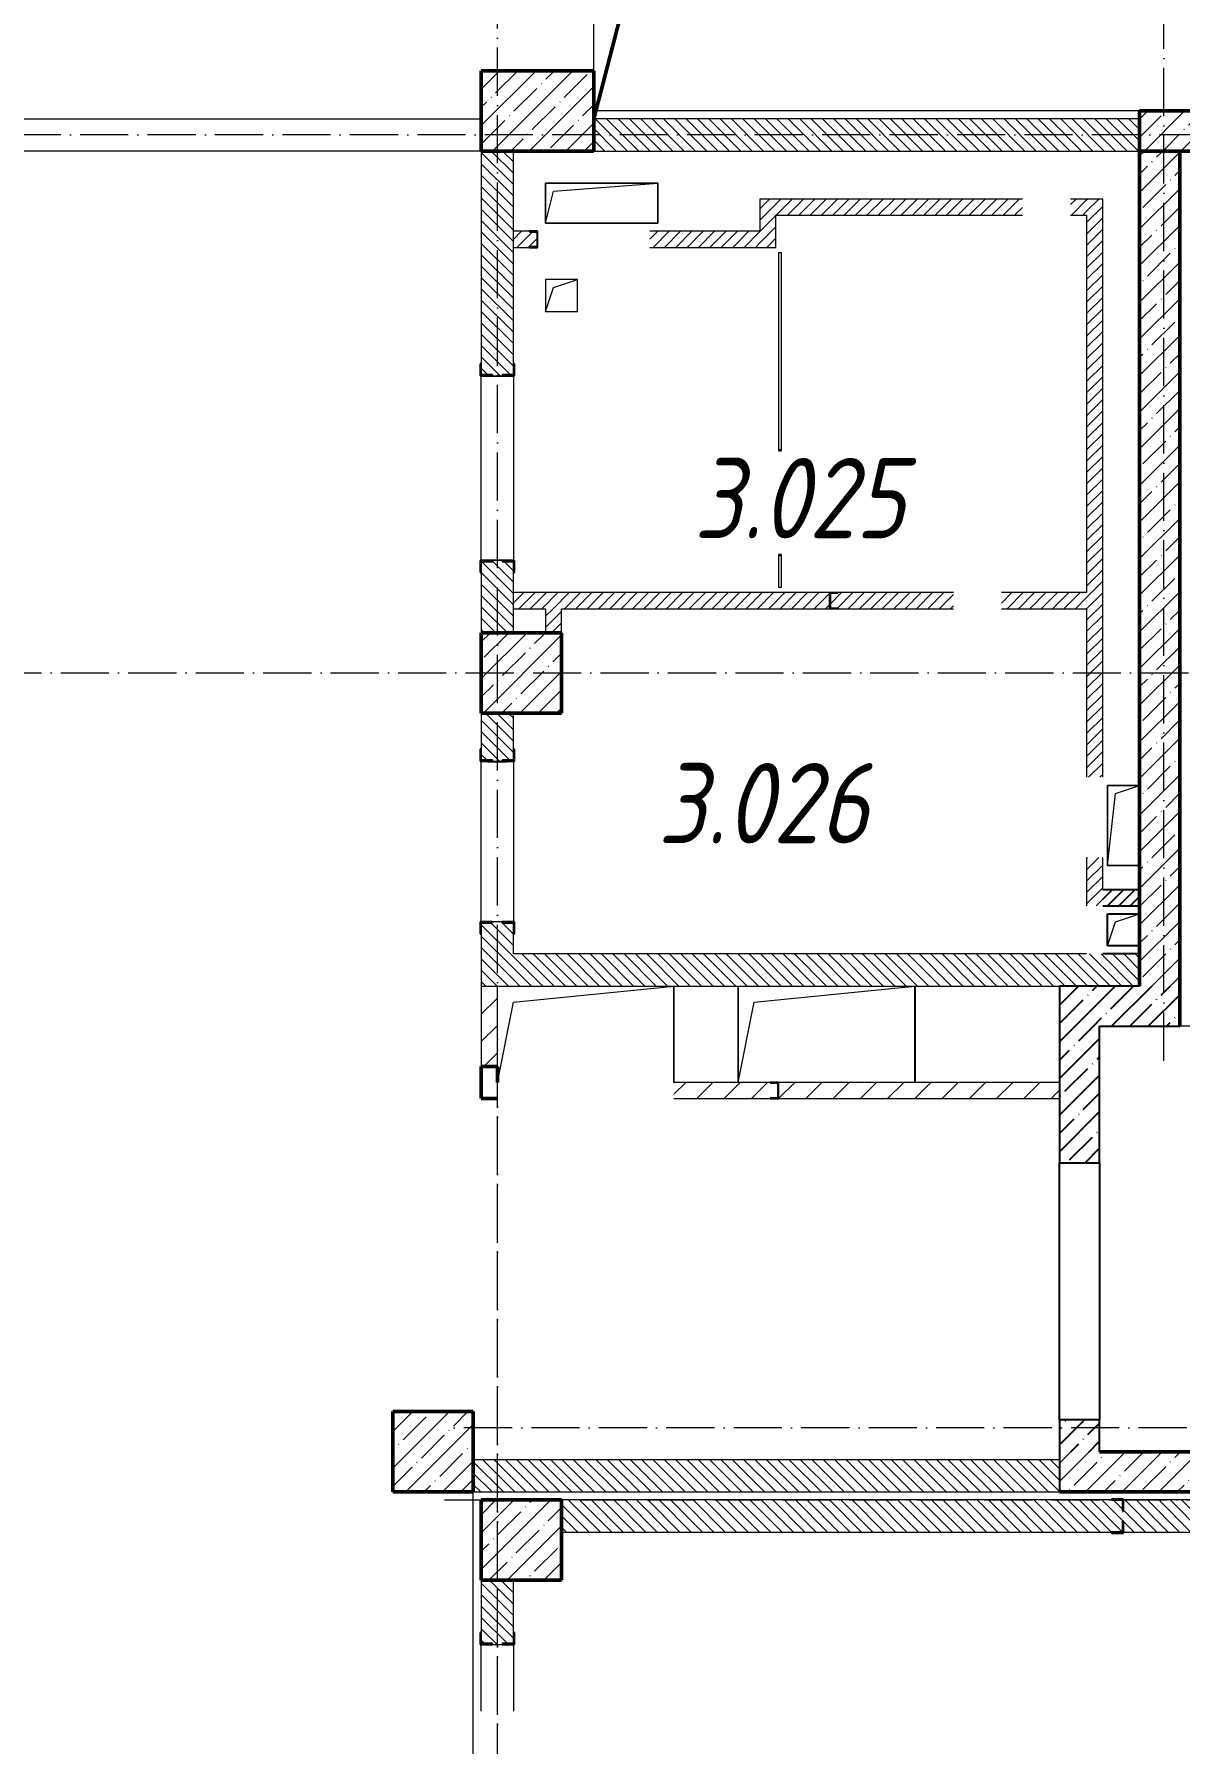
# Model space of a CAD drawing. Header units: millimetres. Extents: x -135211 to 49383, y -8033 to 228499.
# Drawn here: x -39477 to -32342, y 173195 to 183841 of the extents above; entities that cross this region are included whole.
import ezdxf

# ---------------------------------------------------------------- set-up
doc = ezdxf.new("R2010")
doc.units = ezdxf.units.MM
doc.linetypes.add('50_200_ШТРИХ_1Т_ш5_п1_п1_', pattern=[700, 500, -100, 0, -100])
for name, color, linetype, lineweight in [('A-DETL-____-OTLN-1', 7, 'Continuous', 50), ('A-DOOR-OPNG-MCUT', 7, 'Continuous', 35), ('A-FLOR-____-OTLN', 7, 'Continuous', 9), ('A-GENM-____-MCUT', 7, 'Continuous', 25), ('A-GENM-____-OTLN', 7, 'Continuous', 9), ('A-GENM-____-OTLN-1', 7, 'Continuous', 25), ('A-WALL-____-MCUT', 7, 'Continuous', 13), ('A-WALL-____-MCUT-1', 7, 'Continuous', 9), ('A-WALL-____-MCUT-2', 7, 'Continuous', 50), ('A-WALL-____-MCUT-3', 7, 'Continuous', 9), ('A-WALL-____-PATT-1', 7, 'Continuous', 9), ('A-WALL-FNSH-MCUT-1', 7, 'Continuous', 9), ('I-WALL-____-OTLN', 7, 'Continuous', 9), ('S-COLS-____-MCUT', 7, 'Continuous', 50), ('S-COLS-____-OTLN', 7, 'Continuous', 9), ('S-GRID-____-OTLN-1', 7, '50_200_ШТРИХ_1Т_ш5_п1_п1_', 9), ('Марки помещений', 7, 'Continuous', 9)]:
    doc.layers.add(name, color=color, linetype=linetype, lineweight=lineweight)
doc.layers.add('A-DOOR-____-OTLN-1', color=7, linetype='Continuous', lineweight=9, true_color=0xffffff)
doc.styles.add('ISOCPEUR_I_2', font='isocpeui.ttf', dxfattribs={"width": 0.85, "height": 2.3})
pattern_1 = [(135, (-129942.255, 127932.027), (-35.35534, -35.35534), [])]
pattern_2 = [(45, (-93500, -46531.04), (-114.04925, 114.04925), []), (45, (-93385.95, -46531.04), (-114.04925, 114.04925), [201.613, -40.323, 3.353, -36.97])]
pattern_3 = [(45, (-92950, -47081.04), (-114.04925, 114.04925), []), (45, (-92835.95, -47081.04), (-114.04925, 114.04925), [201.613, -40.323, 3.353, -36.97])]
pattern_4 = [(45, (-129942.25, 127932.03), (-84.85281, 84.85281), [])]
pattern_5 = [(45, (-129942.25, 127932.03), (-114.04925, 114.04925), []), (45, (-129828.2, 127932.03), (-114.04925, 114.04925), [201.612, -40.322, 3.353, -36.97])]
pattern_6 = [(45, (-129942.255, 127932.027), (-35.35534, 35.35534), [])]

# ---------------------------------------------------------------- blocks, each defined once
blk = doc.blocks.new('BSC_Колонна _Прямоугольная - 500х700-V110-АР1_План отверстий 3 этажа в осях 1-64_Ю-ЯЯ')
at = {"layer": 'S-COLS-____-OTLN'}
h = blk.add_hatch(dxfattribs=at)
h.set_pattern_fill('FP_115', color=256, style=0, pattern_type=2)
h.set_pattern_definition([(315, (-55431.04, 93600), (114.04925, 114.04925), []), (315, (-55431.04, 93485.95), (114.04925, 114.04925), [201.613, -40.323, 3.353, -36.97])])
h.paths.add_polyline_path([(-250, 350), (-250, -350), (250, -350), (250, 350)], flags=0)
at = {"layer": 'S-COLS-____-MCUT'}
for p, q in [((250, 350), (-250, 350)), ((-250, 350), (-250, -350)), ((250, -350), (250, 350)), ((-250, -350), (250, -350))]:
    blk.add_line(p, q, dxfattribs=at)
blk = doc.blocks.new('BSC_Колонна _Прямоугольная - 500х500-V115-АР1_План отверстий 3 этажа в осях 1-64_Ю-ЯЯ')
at = {"layer": 'S-COLS-____-OTLN'}
h = blk.add_hatch(dxfattribs=at)
h.set_pattern_fill('FP_120', color=256, style=0, pattern_type=2)
h.set_pattern_definition(pattern_2)
h.paths.add_polyline_path([(-250, -250), (250, -250), (250, 250), (-250, 250)], flags=0)
at = {"layer": 'S-COLS-____-MCUT'}
for p, q in [((250, 250), (-250, 250)), ((-250, 250), (-250, -250)), ((250, -250), (250, 250)), ((-250, -250), (250, -250))]:
    blk.add_line(p, q, dxfattribs=at)
blk = doc.blocks.new('BSC_Колонна _Прямоугольная - 500х500-V123-АР1_План отверстий 3 этажа в осях 1-64_Ю-ЯЯ')
at = {"layer": 'S-COLS-____-OTLN'}
h = blk.add_hatch(dxfattribs=at)
h.set_pattern_fill('FP_128', color=256, style=0, pattern_type=2)
h.set_pattern_definition(pattern_3)
h.paths.add_polyline_path([(-250, -250), (250, -250), (250, 250), (-250, 250)], flags=0)
at = {"layer": 'S-COLS-____-MCUT'}
for p, q in [((250, 250), (-250, 250)), ((-250, 250), (-250, -250)), ((250, -250), (250, 250)), ((-250, -250), (250, -250))]:
    blk.add_line(p, q, dxfattribs=at)
blk = doc.blocks.new('BSC_Колонна _Прямоугольная - 500х500-V146-АР1_План отверстий 3 этажа в осях 1-64_Ю-ЯЯ')
at = {"layer": 'S-COLS-____-OTLN'}
h = blk.add_hatch(dxfattribs=at)
h.set_pattern_fill('FP_151', color=256, style=0, pattern_type=2)
h.set_pattern_definition([(45, (-93500, -51931.04), (-114.04925, 114.04925), []), (45, (-93385.95, -51931.04), (-114.04925, 114.04925), [201.613, -40.323, 3.353, -36.97])])
h.paths.add_polyline_path([(-250, -250), (250, -250), (250, 250), (-250, 250)], flags=0)
at = {"layer": 'S-COLS-____-MCUT'}
for p, q in [((250, 250), (-250, 250)), ((-250, 250), (-250, -250)), ((250, -250), (250, 250)), ((-250, -250), (250, -250))]:
    blk.add_line(p, q, dxfattribs=at)
blk = doc.blocks.new('DOR_ДУ_распашная__1Ст_Прямоугольная_ШЕР - Вн_650х2100h_Кабинки С_у-19996353-АР1_План отверстий 3 этажа в осях 1-64_Ю-ЯЯ')
at = {"layer": 'A-DOOR-OPNG-MCUT'}
for p, q in [((-325, 10), (-325, -10)), ((325, -10), (325, 10))]:
    blk.add_line(p, q, dxfattribs=at)
blk = doc.blocks.new('Фахверк_СКБ_Уголок - 200_3550-28267367-АР1_План отверстий 3 этажа в осях 1-64_Ю-ЯЯ')
at = {"layer": 'A-GENM-____-MCUT'}
for p, q in [((200, 156), (125, 156)), ((125, 156), (125, 81)), ((131, 81), (131, 150)), ((131, 150), (200, 150)), ((200, 150), (200, 156)), ((125, 81), (131, 81)), ((131, 19), (125, 19)), ((125, 19), (125, -56)), ((131, -50), (131, 19)), ((125, -56), (200, -56)), ((200, -50), (131, -50)), ((200, -56), (200, -50))]:
    blk.add_line(p, q, dxfattribs=at)
blk = doc.blocks.new('154_Стойка_СКБ_Уголок - СМ-2180_200-28268025-АР1_План отверстий 3 этажа в осях 1-64_Ю-ЯЯ')
at = {"layer": 'A-GENM-____-MCUT'}
for p, q in [((125, 156), (125, 81)), ((200, 156), (125, 156)), ((131, 81), (131, 150)), ((131, 150), (200, 150)), ((200, 150), (200, 156)), ((125, 81), (131, 81)), ((131, 19), (125, 19)), ((125, 19), (125, -56)), ((131, -50), (131, 19)), ((125, -56), (200, -56)), ((200, -50), (131, -50)), ((200, -56), (200, -50))]:
    blk.add_line(p, q, dxfattribs=at)
blk = doc.blocks.new('Стойка_Влож_Полоса боковая - Полоса-28213942-АР1_План отверстий 3 этажа в осях 1-64_Ю-ЯЯ')
at = {"layer": 'A-GENM-____-OTLN'}
for p, q in [((-5, 60), (0, 60)), ((-5, -60), (-5, 60)), ((0, -60), (-5, -60))]:
    blk.add_line(p, q, dxfattribs=at)
blk = doc.blocks.new('Фахверк_СКБ_Уголок - 200_3960-28268576-АР1_План отверстий 3 этажа в осях 1-64_Ю-ЯЯ')
at = {"layer": 'A-GENM-____-MCUT'}
for p, q in [((200, 156), (125, 156)), ((125, 156), (125, 81)), ((131, 81), (131, 150)), ((131, 150), (200, 150)), ((200, 150), (200, 156)), ((125, 81), (131, 81)), ((131, 19), (125, 19)), ((125, 19), (125, -56)), ((131, -50), (131, 19)), ((125, -56), (200, -56)), ((200, -50), (131, -50)), ((200, -56), (200, -50))]:
    blk.add_line(p, q, dxfattribs=at)
blk = doc.blocks.new('154_Фахверк_СКБ_Швеллер - Тип_100_3960-28336563-АР1_План отверстий 3 этажа в осях 1-64_Ю-ЯЯ')
at = {"layer": 'A-GENM-____-MCUT'}
for p, q in [((125, 50), (175, 50)), ((125, -50), (125, 50)), ((128, 47), (128, -47)), ((175, 47), (128, 47)), ((175, 50), (175, 47)), ((175, -50), (125, -50)), ((128, -47), (175, -47)), ((175, -47), (175, -50))]:
    blk.add_line(p, q, dxfattribs=at)
blk = doc.blocks.new('154_Фахверк_СКБ_Швеллер - Тип_100_3960-28515445-АР1_План отверстий 3 этажа в осях 1-64_Ю-ЯЯ')
at = {"layer": 'A-GENM-____-MCUT'}
for p, q in [((175, 50), (125, 50)), ((125, 50), (125, -50)), ((128, 47), (175, 47)), ((128, -47), (128, 47)), ((175, 47), (175, 50)), ((125, -50), (175, -50)), ((175, -47), (128, -47)), ((175, -50), (175, -47))]:
    blk.add_line(p, q, dxfattribs=at)
blk = doc.blocks.new('154_Фахверк_СКБ_Швеллер - Тип_100_3960_зеркало-29806508-АР1_План отверстий 3 этажа в осях 1-64_Ю-ЯЯ')
at = {"layer": 'A-GENM-____-MCUT'}
for p, q in [((175, 50), (125, 50)), ((125, 50), (125, -50)), ((128, 47), (175, 47)), ((128, -47), (128, 47)), ((175, 47), (175, 50)), ((125, -50), (175, -50)), ((175, -47), (128, -47)), ((175, -50), (175, -47))]:
    blk.add_line(p, q, dxfattribs=at)
blk = doc.blocks.new('AR_Отверстие прямоугольное _в плите_ - AR_Отверстие прямоугольное _в плите_-30459207-АР1_План отверстий 3 этажа в осях 1-64_Ю-ЯЯ')
at = {"layer": 'A-GENM-____-OTLN'}
for p, q in [((100, 100), (-100, 100)), ((-100, 100), (-100, -100)), ((-100, -100), (-50, 50)), ((-50, 50), (100, 100)), ((100, -100), (100, 100)), ((-100, -100), (100, -100))]:
    blk.add_line(p, q, dxfattribs=at)
blk = doc.blocks.new('AR_Отверстие прямоугольное _в плите_ - AR_Отверстие прямоугольное _в плите_-30229458-АР1_План отверстий 3 этажа в осях 1-64_Ю-ЯЯ')
at = {"layer": 'A-GENM-____-OTLN'}
for p, q in [((100, 250), (-100, 250)), ((-100, 250), (-100, -250)), ((-50, 200), (100, 250)), ((-100, -250), (-50, 200)), ((-100, -250), (100, -250))]:
    blk.add_line(p, q, dxfattribs=at)
blk = doc.blocks.new('AR_Отверстие прямоугольное _в плите_ - AR_Отверстие прямоугольное _в плите_-30459221-АР1_План отверстий 3 этажа в осях 1-64_Ю-ЯЯ')
at = {"layer": 'A-GENM-____-OTLN'}
for p, q in [((350, 125), (-350, 125)), ((-350, 125), (-350, -125)), ((-300, 75), (350, 125)), ((350, -125), (350, 125)), ((-350, -125), (-300, 75)), ((-350, -125), (350, -125))]:
    blk.add_line(p, q, dxfattribs=at)
blk = doc.blocks.new('AR_Отверстие прямоугольное _в плите_ - AR_Отверстие прямоугольное _в плите_-V194-АР1_План отверстий 3 этажа в осях 1-64_Ю-ЯЯ')
at = {"layer": 'A-GENM-____-OTLN'}
for p, q in [((100, 100), (-100, 100)), ((-100, 100), (-100, -100)), ((-100, -100), (-50, 50)), ((-50, 50), (100, 100)), ((-100, -100), (100, -100))]:
    blk.add_line(p, q, dxfattribs=at)
blk = doc.blocks.new('AR_Отверстие прямоугольное _в плите_ - AR_Отверстие прямоугольное _в плите_-30552682-АР1_План отверстий 3 этажа в осях 1-64_Ю-ЯЯ')
at = {"layer": 'A-GENM-____-OTLN'}
for p, q in [((-550, 300), (-550, -300)), ((-450, 200), (550, 300)), ((550, -300), (550, 300)), ((-550, -300), (-450, 200))]:
    blk.add_line(p, q, dxfattribs=at)
blk = doc.blocks.new('AR_Отверстие прямоугольное _в плите_ - AR_Отверстие прямоугольное _в плите_-V204-АР1_План отверстий 3 этажа в осях 1-64_Ю-ЯЯ')
at = {"layer": 'A-GENM-____-OTLN'}
for p, q in [((-450, 200), (550, 300)), ((550, -300), (550, 300)), ((-550, -300), (-450, 200))]:
    blk.add_line(p, q, dxfattribs=at)
blk = doc.blocks.new('BSC_Колонна _Прямоугольная1 - 200х100 _металл_-V211-АР1_План отверстий 3 этажа в осях 1-64_Ю-ЯЯ')
at = {"layer": 'S-COLS-____-MCUT'}
for p, q in [((0, 50), (-100, 50)), ((-100, 50), (-100, -50)), ((100, -50), (100, 50)), ((-100, -50), (100, -50))]:
    blk.add_line(p, q, dxfattribs=at)
blk = doc.blocks.new('BSC_Колонна _Прямоугольная - 500х500-V139-АР1_План отверстий 3 этажа в осях 1-64_А-ГГ')
at = {"layer": 'S-COLS-____-OTLN'}
h = blk.add_hatch(dxfattribs=at)
h.set_pattern_fill('FP_162', color=256, style=0, pattern_type=2)
h.set_pattern_definition(pattern_2)
h.paths.add_polyline_path([(-250, -250), (250, -250), (250, 250), (-250, 250)], flags=0)
at = {"layer": 'S-COLS-____-MCUT'}
for p, q in [((250, 250), (-250, 250)), ((-250, 250), (-250, -250)), ((250, -250), (250, 250)), ((-250, -250), (250, -250))]:
    blk.add_line(p, q, dxfattribs=at)
blk = doc.blocks.new('BSC_Колонна _Прямоугольная - 500х500-V147-АР1_План отверстий 3 этажа в осях 1-64_А-ГГ')
at = {"layer": 'S-COLS-____-OTLN'}
h = blk.add_hatch(dxfattribs=at)
h.set_pattern_fill('FP_170', color=256, style=0, pattern_type=2)
h.set_pattern_definition(pattern_3)
h.paths.add_polyline_path([(-250, -250), (250, -250), (250, 250), (-250, 250)], flags=0)
at = {"layer": 'S-COLS-____-MCUT'}
for p, q in [((250, 250), (-250, 250)), ((-250, 250), (-250, -250)), ((250, -250), (250, 250)), ((-250, -250), (250, -250))]:
    blk.add_line(p, q, dxfattribs=at)
blk = doc.blocks.new('Фахверк_СКБ_Уголок - 200_3550-28267367-АР1_План отверстий 3 этажа в осях 1-64_А-ГГ')
at = {"layer": 'A-GENM-____-MCUT'}
for p, q in [((200, 156), (125, 156)), ((125, 156), (125, 81)), ((131, 81), (131, 150)), ((131, 150), (200, 150)), ((200, 150), (200, 156)), ((125, 81), (131, 81)), ((131, 19), (125, 19)), ((125, 19), (125, -56)), ((131, -50), (131, 19)), ((125, -56), (200, -56)), ((200, -50), (131, -50)), ((200, -56), (200, -50))]:
    blk.add_line(p, q, dxfattribs=at)
blk = doc.blocks.new('Фахверк_СКБ_Уголок - 200_3960-28268576-АР1_План отверстий 3 этажа в осях 1-64_А-ГГ')
at = {"layer": 'A-GENM-____-MCUT'}
for p, q in [((200, 156), (125, 156)), ((125, 156), (125, 81)), ((131, 81), (131, 150)), ((131, 150), (200, 150)), ((200, 150), (200, 156)), ((125, 81), (131, 81)), ((131, 19), (125, 19)), ((125, 19), (125, -56)), ((131, -50), (131, 19)), ((125, -56), (200, -56)), ((200, -50), (131, -50)), ((200, -56), (200, -50))]:
    blk.add_line(p, q, dxfattribs=at)

msp = doc.modelspace()

# ---------------------------------------------------------------- hatches: boundary and pattern name
h = msp.add_hatch()
h.set_pattern_fill('FP_8', color=256, style=0, pattern_type=2)
h.set_pattern_definition(pattern_6)
h.paths.add_polyline_path([(-32592.3, 178413.1), (-32592.3, 178513.1), (-32822.3, 178513.1), (-32822.3, 178413.1), (-32745.7, 178413.1)], flags=0)
h = msp.add_hatch()
h.set_pattern_fill('FP_12', color=256, style=0, pattern_type=2)
h.set_pattern_definition(pattern_5)
h.paths.add_polyline_path([(-32842.3, 177663.1), (-32342.3, 177663.1), (-32342.3, 177913.1), (-33092.3, 177913.1), (-33092.3, 177663.1)], flags=0)
h = msp.add_hatch()
h.set_pattern_fill('FP_12', color=256, style=0, pattern_type=2)
h.set_pattern_definition(pattern_5)
h.paths.add_polyline_path([(-33092.3, 175013.1), (-32842.3, 175013.1), (-32842.3, 175213.1), (-33092.3, 175213.1)], flags=0)
h.paths.add_polyline_path([(-32842.3, 176813.1), (-32842.3, 177663.1), (-33092.3, 177663.1), (-33092.3, 176813.1)], flags=0)
h = msp.add_hatch()
h.set_pattern_fill('FP_38', color=256, style=0, pattern_type=2)
h.set_pattern_definition(pattern_5)
h.paths.add_polyline_path([(-32842.3, 175013.1), (-32842.3, 175213.1), (-33092.3, 175213.1), (-33092.3, 175013.1)], flags=0)
at = {"layer": 'A-WALL-____-PATT-1'}
h = msp.add_hatch(dxfattribs=at)
h.set_pattern_fill('FP_12', color=256, style=0, pattern_type=2)
h.set_pattern_definition(pattern_5)
h.paths.add_polyline_path([(-29192.3, 183113.1), (-29192.3, 183363.1), (-32592.3, 183363.1), (-32592.3, 183113.1), (-30978.3, 183113.1)], flags=0)
h = msp.add_hatch(dxfattribs=at)
h.set_pattern_fill('FP_9', color=256, style=0, pattern_type=2)
h.set_pattern_definition(pattern_1)
h.paths.add_polyline_path([(-32592.3, 183113.1), (-32592.3, 183313.1), (-35992.3, 183313.1), (-35992.3, 183113.1), (-34513.2, 183113.1)], flags=0)
h = msp.add_hatch(dxfattribs=at)
h.set_pattern_fill('FP_9', color=256, style=0, pattern_type=2)
h.set_pattern_definition(pattern_1)
h.paths.add_polyline_path([(-36623.3, 180113.1), (-36492.3, 180113.1), (-36492.3, 180557.1), (-36561.3, 180557.1), (-36561.3, 180563.1), (-36623.3, 180563.1), (-36623.3, 180557.1), (-36692.3, 180557.1), (-36692.3, 180113.1)], flags=0)
h.paths.add_polyline_path([(-36623.3, 181713.1), (-36561.3, 181713.1), (-36561.3, 181719.1), (-36492.3, 181719.1), (-36492.3, 183113.1), (-36692.3, 183113.1), (-36692.3, 181719.1), (-36623.3, 181719.1)], flags=0)
h = msp.add_hatch(dxfattribs=at)
h.set_pattern_fill('FP_12', color=256, style=0, pattern_type=2)
h.set_pattern_definition(pattern_5)
h.paths.add_polyline_path([(-32592.3, 177913.1), (-32342.3, 177913.1), (-32342.3, 183113.1), (-32592.3, 183113.1), (-32592.3, 178697.5)], flags=0)
h = msp.add_hatch(dxfattribs=at)
h.set_pattern_fill('FP_8', color=256, style=0, pattern_type=2)
h.set_pattern_definition(pattern_6)
h.paths.add_polyline_path([(-33022.3, 182713.1), (-32922.3, 182713.1), (-32922.3, 182813.1), (-33022.3, 182813.1), (-33022.3, 182807.9)], flags=0)
h.paths.add_polyline_path([(-34857.3, 182713.1), (-33322.3, 182713.1), (-33322.3, 182813.1), (-34957.3, 182813.1), (-34957.3, 182713.1)], flags=0)
h = msp.add_hatch(dxfattribs=at)
h.set_pattern_fill('FP_8', color=256, style=0, pattern_type=2)
h.set_pattern_definition(pattern_6)
h.paths.add_polyline_path([(-32822.3, 178413.1), (-32822.3, 178713.1), (-32922.3, 178713.1), (-32922.3, 178413.1), (-32847.3, 178413.1)], flags=0)
h.paths.add_polyline_path([(-32860.1, 179213.1), (-32822.3, 179213.1), (-32822.3, 182813.1), (-32922.3, 182813.1), (-32922.3, 179213.1), (-32862.3, 179213.1)], flags=0)
h = msp.add_hatch(dxfattribs=at)
h.set_pattern_fill('FP_8', color=256, style=0, pattern_type=2)
h.set_pattern_definition(pattern_6)
h.paths.add_polyline_path([(-34857.3, 182513.1), (-34857.3, 182713.1), (-34957.3, 182713.1), (-34957.3, 182513.1)], flags=0)
h = msp.add_hatch(dxfattribs=at)
h.set_pattern_fill('FP_8', color=256, style=0, pattern_type=2)
h.set_pattern_definition(pattern_6)
h.paths.add_polyline_path([(-36392.3, 182513.1), (-36392.3, 182516.1), (-36345.3, 182516.1), (-36345.3, 182610.1), (-36392.3, 182610.1), (-36392.3, 182613.1), (-36492.3, 182613.1), (-36492.3, 182513.1)], flags=0)
h.paths.add_polyline_path([(-34957.3, 182513.1), (-34957.3, 182613.1), (-35642.3, 182613.1), (-35642.3, 182513.1)], flags=0)
h = msp.add_hatch(dxfattribs=at)
h.set_pattern_fill('FP_8', color=256, style=0, pattern_type=2)
h.set_pattern_definition(pattern_6)
h.paths.add_polyline_path([(-33452.3, 180263.1), (-32922.3, 180263.1), (-32922.3, 180363.1), (-33452.3, 180363.1), (-33452.3, 180346.9)], flags=0)
h.paths.add_polyline_path([(-33752.3, 180263.1), (-33752.3, 180363.1), (-34472.3, 180363.1), (-34472.3, 180360.1), (-34519.3, 180360.1), (-34519.3, 180266.1), (-34472.3, 180266.1), (-34472.3, 180263.1)], flags=0)
h.paths.add_polyline_path([(-36192.3, 180263.1), (-34522.3, 180263.1), (-34522.3, 180363.1), (-36492.3, 180363.1), (-36492.3, 180263.1), (-36280.7, 180263.1)], flags=0)
h = msp.add_hatch(dxfattribs=at)
h.set_pattern_fill('FP_8', color=256, style=0, pattern_type=2)
h.set_pattern_definition(pattern_6)
h.paths.add_polyline_path([(-36292.3, 180113.1), (-36192.3, 180113.1), (-36192.3, 180263.1), (-36292.3, 180263.1)], flags=0)
h = msp.add_hatch(dxfattribs=at)
h.set_pattern_fill('FP_9', color=256, style=0, pattern_type=2)
h.set_pattern_definition(pattern_1)
h.paths.add_polyline_path([(-36492.3, 177913.1), (-36492.3, 178307.1), (-36561.3, 178307.1), (-36561.3, 178313.1), (-36623.3, 178313.1), (-36623.3, 178307.1), (-36692.3, 178307.1), (-36692.3, 177913.1)], flags=0)
h.paths.add_polyline_path([(-36623.3, 179313.1), (-36561.3, 179313.1), (-36561.3, 179319.1), (-36492.3, 179319.1), (-36492.3, 179613.1), (-36692.3, 179613.1), (-36692.3, 179319.1), (-36623.3, 179319.1)], flags=0)
h = msp.add_hatch(dxfattribs=at)
h.set_pattern_fill('FP_9', color=256, style=0, pattern_type=2)
h.set_pattern_definition(pattern_1)
h.paths.add_polyline_path([(-32592.3, 177913.1), (-32592.3, 178113.1), (-36492.3, 178113.1), (-36492.3, 177913.1), (-32745.7, 177913.1)], flags=0)
h = msp.add_hatch(dxfattribs=at)
h.set_pattern_fill('FP_7', color=256, style=0, pattern_type=2)
h.set_pattern_definition(pattern_4)
h.paths.add_polyline_path([(-36692.3, 177413.1), (-36592.3, 177413.1), (-36592.3, 177913.1), (-36692.3, 177913.1)], flags=0)
h = msp.add_hatch(dxfattribs=at)
h.set_pattern_fill('FP_7', color=256, style=0, pattern_type=2)
h.set_pattern_definition(pattern_4)
h.paths.add_polyline_path([(-33092.3, 177213.1), (-33092.3, 177313.1), (-34842.3, 177313.1), (-34842.3, 177213.1), (-34513.2, 177213.1)], flags=0)
h.paths.add_polyline_path([(-34892.3, 177213.1), (-34892.3, 177216.1), (-34845.3, 177216.1), (-34845.3, 177310.1), (-34892.3, 177310.1), (-34892.3, 177313.1), (-35492.3, 177313.1), (-35492.3, 177213.1)], flags=0)
h = msp.add_hatch(dxfattribs=at)
h.set_pattern_fill('FP_9', color=256, style=0, pattern_type=2)
h.set_pattern_definition(pattern_1)
h.paths.add_polyline_path([(-33092.3, 174763.1), (-33092.3, 174963.1), (-36742.3, 174963.1), (-36742.3, 174763.1), (-34513.2, 174763.1)], flags=0)
h = msp.add_hatch(dxfattribs=at)
h.set_pattern_fill('FP_6', color=256, style=0, pattern_type=2)
h.set_pattern_definition(pattern_1)
h.paths.add_polyline_path([(-33092.3, 174763.1), (-33092.3, 174963.1), (-36742.3, 174963.1), (-36742.3, 174763.1), (-34512.9, 174763.1)], flags=0)
h = msp.add_hatch(dxfattribs=at)
h.set_pattern_fill('FP_12', color=256, style=0, pattern_type=2)
h.set_pattern_definition(pattern_5)
h.paths.add_polyline_path([(-28692.3, 174763.1), (-28692.3, 175013.1), (-33092.3, 175013.1), (-33092.3, 174763.1), (-29210.8, 174763.1)], flags=0)
h = msp.add_hatch(dxfattribs=at)
h.set_pattern_fill('FP_38', color=256, style=0, pattern_type=2)
h.set_pattern_definition(pattern_5)
h.paths.add_polyline_path([(-28692.3, 174763.1), (-28692.3, 175013.1), (-33092.3, 175013.1), (-33092.3, 174763.1), (-29210.5, 174763.1)], flags=0)
h = msp.add_hatch(dxfattribs=at)
h.set_pattern_fill('FP_9', color=256, style=0, pattern_type=2)
h.set_pattern_definition(pattern_1)
h.paths.add_polyline_path([(-29192.3, 174513.1), (-29192.3, 174713.1), (-32692.3, 174713.1), (-32692.3, 174644.1), (-32698.3, 174644.1), (-32698.3, 174713.1), (-36192.3, 174713.1), (-36192.3, 174513.1), (-32698.3, 174513.1), (-32698.3, 174582.1), (-32692.3, 174582.1), (-32692.3, 174513.1), (-29210.8, 174513.1)], flags=0)
h = msp.add_hatch(dxfattribs=at)
h.set_pattern_fill('FP_6', color=256, style=0, pattern_type=2)
h.set_pattern_definition(pattern_1)
h.paths.add_polyline_path([(-29192.3, 174513.1), (-29192.3, 174713.1), (-32692.3, 174713.1), (-32692.3, 174644.1), (-32698.3, 174644.1), (-32698.3, 174713.1), (-36192.3, 174713.1), (-36192.3, 174513.1), (-32698.3, 174513.1), (-32698.3, 174582.1), (-32692.3, 174582.1), (-32692.3, 174513.1), (-29210.5, 174513.1)], flags=0)
h = msp.add_hatch(dxfattribs=at)
h.set_pattern_fill('FP_9', color=256, style=0, pattern_type=2)
h.set_pattern_definition(pattern_1)
h.paths.add_polyline_path([(-36692.3, 170863.1), (-36492.3, 170863.1), (-36492.3, 171463.1), (-36692.3, 171463.1), (-36692.3, 171432.4)], flags=0)
h.paths.add_polyline_path([(-36623.3, 171863.1), (-36561.3, 171863.1), (-36561.3, 171869.1), (-36492.3, 171869.1), (-36493.2, 172107.1), (-36561.3, 172107.1), (-36561.3, 172113.1), (-36623.3, 172113.1), (-36623.3, 172107.1), (-36692.3, 172107.1), (-36692.3, 171869.1), (-36623.3, 171869.1)], flags=0)
h.paths.add_polyline_path([(-36623.3, 173813.1), (-36561.3, 173813.1), (-36561.3, 173819.1), (-36492.3, 173819.1), (-36492.3, 174213.1), (-36692.3, 174213.1), (-36692.3, 173819.1), (-36623.3, 173819.1)], flags=0)
h = msp.add_hatch(dxfattribs=at)
h.set_pattern_fill('FP_6', color=256, style=0, pattern_type=2)
h.set_pattern_definition(pattern_1)
h.paths.add_polyline_path([(-36692.3, 170863.1), (-36492.3, 170863.1), (-36492.3, 171463.1), (-36692.3, 171463.1)], flags=0)
h.paths.add_polyline_path([(-36561.3, 171863.1), (-36561.3, 171869.1), (-36492.3, 171869.1), (-36493.2, 172107.1), (-36561.3, 172107.1), (-36561.3, 172113.1), (-36623.3, 172113.1), (-36623.3, 172107.1), (-36692.3, 172107.1), (-36692.3, 171869.1), (-36623.3, 171869.1), (-36623.3, 171863.1)], flags=0)
h.paths.add_polyline_path([(-36561.3, 173813.1), (-36561.3, 173819.1), (-36492.3, 173819.1), (-36492.3, 174213.1), (-36692.3, 174213.1), (-36692.3, 173819.1), (-36623.3, 173819.1), (-36623.3, 173813.1)], flags=0)

# ---------------------------------------------------------------- linework, layer by layer
for p, q in [((-32592.3, 178513.1), (-32822.3, 178513.1)), ((-32822.3, 178413.1), (-32592.3, 178413.1)), ((-32792.3, 178363.1), (-32592.3, 178363.1)), ((-32792.3, 178163.1), (-32792.3, 178363.1)), ((-32592.3, 178113.1), (-32822.3, 178113.1)), ((-32592.3, 178163.1), (-32792.3, 178163.1)), ((-33992.3, 177913.1), (-33992.3, 177313.1)), ((-33092.3, 177913.1), (-33092.3, 176813.1)), ((-32592.3, 177913.1), (-33092.3, 177913.1)), ((-32842.3, 176813.1), (-32842.3, 177663.1)), ((-32842.3, 177663.1), (-32342.3, 177663.1)), ((-33092.3, 176813.1), (-32842.3, 176813.1)), ((-33092.3, 175213.1), (-33092.3, 176813.1)), ((-32842.3, 176813.1), (-32842.3, 175213.1)), ((-32842.3, 175213.1), (-33092.3, 175213.1)), ((-33092.3, 175213.1), (-33092.3, 174763.1)), ((-33092.3, 175213.1), (-33092.3, 174763.1)), ((-32842.3, 175013.1), (-32842.3, 175213.1)), ((-32842.3, 175013.1), (-32842.3, 175213.1))]:
    msp.add_line(p, q)
at = {"layer": 'A-DETL-____-OTLN-1'}
msp.add_line((-35992.3, 183313.1), (-29192.3, 209463.1), dxfattribs=at)
at = {"layer": 'A-FLOR-____-OTLN'}
for p, q in [((-35992.3, 183613.1), (-35992.3, 189063.1)), ((-32592.3, 183363.1), (-35992.3, 183363.1)), ((-36292.3, 182913.1), (-35592.3, 182913.1)), ((-36292.3, 182663.1), (-36292.3, 182913.1)), ((-35592.3, 182913.1), (-35592.3, 182663.1)), ((-35592.3, 182663.1), (-36292.3, 182663.1)), ((-32792.3, 179163.1), (-32592.3, 179163.1)), ((-32792.3, 178663.1), (-32792.3, 179163.1)), ((-32592.3, 178663.1), (-32792.3, 178663.1)), ((-35492.3, 177913.1), (-35492.3, 177313.1)), ((-35092.3, 177313.1), (-35092.3, 177913.1)), ((-31662.3, 177663.1), (-32342.3, 177663.1)), ((-36742.3, 171413.1), (-36742.3, 174763.1)), ((-36742.3, 171413.1), (-36742.3, 174763.1))]:
    msp.add_line(p, q, dxfattribs=at)
at = {"layer": 'A-WALL-____-MCUT'}
for p, q in [((-32592.3, 183313.1), (-35992.3, 183313.1)), ((-36692.3, 183113.1), (-36692.3, 181788.1)), ((-36492.3, 181788.1), (-36492.3, 183113.1)), ((-35992.3, 183113.1), (-32592.3, 183113.1)), ((-36623.3, 181713.1), (-36561.3, 181713.1)), ((-36561.3, 180563.1), (-36623.3, 180563.1)), ((-36692.3, 180488.1), (-36692.3, 180113.1)), ((-36492.3, 180113.1), (-36492.3, 180488.1)), ((-36692.3, 179613.1), (-36692.3, 179388.1)), ((-36492.3, 179388.1), (-36492.3, 179613.1)), ((-36623.3, 179313.1), (-36561.3, 179313.1)), ((-36692.3, 178238.1), (-36692.3, 177913.1)), ((-36561.3, 178313.1), (-36623.3, 178313.1)), ((-36492.3, 178113.1), (-36492.3, 178238.1)), ((-32922.3, 178113.1), (-36492.3, 178113.1)), ((-36692.3, 177913.1), (-33092.3, 177913.1)), ((-33092.3, 174963.1), (-36742.3, 174963.1)), ((-36742.3, 174763.1), (-33092.3, 174763.1)), ((-32767.3, 174713.1), (-36192.3, 174713.1)), ((-29192.3, 174713.1), (-32692.3, 174713.1)), ((-36192.3, 174513.1), (-32767.3, 174513.1)), ((-32692.3, 174513.1), (-29192.3, 174513.1)), ((-36692.3, 174213.1), (-36692.3, 173888.1)), ((-36492.3, 173888.1), (-36492.3, 174213.1)), ((-36623.3, 173813.1), (-36561.3, 173813.1))]:
    msp.add_line(p, q, dxfattribs=at)
at = {"layer": 'A-WALL-____-MCUT-1'}
for p, q in [((-28692.3, 175013.1), (-32842.3, 175013.1)), ((-33092.3, 174763.1), (-28692.3, 174763.1))]:
    msp.add_line(p, q, dxfattribs=at)
at = {"layer": 'A-WALL-____-MCUT-2'}
for p, q in [((-32592.3, 183363.1), (-32592.3, 177913.1)), ((-29192.3, 183363.1), (-32592.3, 183363.1)), ((-32592.3, 183113.1), (-29192.3, 183113.1)), ((-32342.3, 177663.1), (-32342.3, 183113.1)), ((-28692.3, 175013.1), (-32842.3, 175013.1)), ((-33092.3, 174763.1), (-28692.3, 174763.1))]:
    msp.add_line(p, q, dxfattribs=at)
at = {"layer": 'A-WALL-____-MCUT-3'}
for p, q in [((-33092.3, 174963.1), (-36742.3, 174963.1)), ((-36742.3, 174763.1), (-33092.3, 174763.1)), ((-32767.3, 174713.1), (-36192.3, 174713.1)), ((-29192.3, 174713.1), (-32692.3, 174713.1)), ((-36192.3, 174513.1), (-32767.3, 174513.1)), ((-32692.3, 174513.1), (-29192.3, 174513.1)), ((-36692.3, 174213.1), (-36692.3, 173888.1)), ((-36492.3, 173888.1), (-36492.3, 174213.1)), ((-36623.3, 173813.1), (-36561.3, 173813.1))]:
    msp.add_line(p, q, dxfattribs=at)
at = {"layer": 'A-WALL-FNSH-MCUT-1'}
for p, q in [((-33322.3, 182813.1), (-34957.3, 182813.1)), ((-34957.3, 182813.1), (-34957.3, 182613.1)), ((-32822.3, 182813.1), (-33022.3, 182813.1)), ((-32822.3, 179213.1), (-32822.3, 182813.1)), ((-34857.3, 182713.1), (-33322.3, 182713.1)), ((-34857.3, 182513.1), (-34857.3, 182713.1)), ((-33022.3, 182713.1), (-32922.3, 182713.1)), ((-32922.3, 182713.1), (-32922.3, 180363.1)), ((-36392.3, 182613.1), (-36492.3, 182613.1)), ((-34957.3, 182613.1), (-35642.3, 182613.1)), ((-36492.3, 182513.1), (-36392.3, 182513.1)), ((-35642.3, 182513.1), (-34857.3, 182513.1)), ((-34842.3, 182478.1), (-34842.3, 181248.1)), ((-34822.3, 182478.1), (-34842.3, 182478.1)), ((-34822.3, 181248.1), (-34822.3, 182478.1)), ((-34842.3, 180598.1), (-34842.3, 180398.1)), ((-34822.3, 180398.1), (-34822.3, 180598.1)), ((-34522.3, 180363.1), (-36492.3, 180363.1)), ((-34842.3, 180398.1), (-34822.3, 180398.1)), ((-33752.3, 180363.1), (-34472.3, 180363.1)), ((-32922.3, 180363.1), (-33452.3, 180363.1)), ((-36492.3, 180263.1), (-36292.3, 180263.1)), ((-36292.3, 180263.1), (-36292.3, 180113.1)), ((-36192.3, 180263.1), (-34522.3, 180263.1)), ((-36192.3, 180113.1), (-36192.3, 180263.1)), ((-34472.3, 180263.1), (-33752.3, 180263.1)), ((-33452.3, 180263.1), (-32922.3, 180263.1)), ((-32922.3, 180263.1), (-32922.3, 179213.1)), ((-32922.3, 178713.1), (-32922.3, 178413.1)), ((-32822.3, 178513.1), (-32822.3, 178713.1)), ((-36692.3, 177913.1), (-36692.3, 177413.1)), ((-36592.3, 177413.1), (-36592.3, 177913.1)), ((-34892.3, 177313.1), (-35492.3, 177313.1)), ((-33092.3, 177313.1), (-34842.3, 177313.1)), ((-35492.3, 177213.1), (-34892.3, 177213.1)), ((-34842.3, 177213.1), (-33092.3, 177213.1))]:
    msp.add_line(p, q, dxfattribs=at)
at = {"layer": 'I-WALL-____-OTLN'}
for p, q in [((-40692.3, 183313.1), (-36692.3, 183313.1)), ((-36692.3, 183113.1), (-40692.3, 183113.1)), ((-36692.3, 180563.1), (-36692.3, 181713.1)), ((-36492.3, 181713.1), (-36492.3, 180563.1)), ((-36692.3, 178313.1), (-36692.3, 179313.1)), ((-36492.3, 179313.1), (-36492.3, 178313.1)), ((-36692.3, 173398.1), (-36692.3, 173813.1)), ((-36692.3, 173398.1), (-36692.3, 173813.1)), ((-36492.3, 173813.1), (-36492.3, 173398.1)), ((-36492.3, 173813.1), (-36492.3, 173398.1))]:
    msp.add_line(p, q, dxfattribs=at)
at = {"layer": 'S-GRID-____-OTLN-1', "color": 251, "ltscale": 0.6, "true_color": 0x636466}
for p, q in [((-36592.3, 167913.1), (-36592.3, 218824.9)), ((-32442.3, 177448.7), (-32442.3, 218824.9)), ((-25867.8, 183213.1), (-134611, 183213.1)), ((-60735.8, 179863.1), (-25867.8, 179863.1)), ((-36592.3, 123449.4), (-36592.3, 177813)), ((-25997.9, 175163.1), (-36921, 175163.1)), ((-25997.9, 175163.1), (-36921, 175163.1)), ((-36921, 174713.1), (-25867.8, 174713.1)), ((-36921, 174713.1), (-25867.8, 174713.1))]:
    msp.add_line(p, q, dxfattribs=at)

# ---------------------------------------------------------------- block references
msp.add_blockref('AR_Отверстие прямоугольное _в плите_ - AR_Отверстие прямоугольное _в плите_-V194-АР1_План отверстий 3 этажа в осях 1-64_Ю-ЯЯ', (-32692.3, 178263.1))
at = {"rotation": 180}
for name in ['Фахверк_СКБ_Уголок - 200_3550-28267367-АР1_План отверстий 3 этажа в осях 1-64_Ю-ЯЯ', 'Фахверк_СКБ_Уголок - 200_3550-28267367-АР1_План отверстий 3 этажа в осях 1-64_А-ГГ']:
    msp.add_blockref(name, (-32567.3, 174663.1), dxfattribs=at)
at = {"layer": 'A-DOOR-____-OTLN-1', "rotation": 90}
msp.add_blockref('DOR_ДУ_распашная__1Ст_Прямоугольная_ШЕР - Вн_650х2100h_Кабинки С_у-19996353-АР1_План отверстий 3 этажа в осях 1-64_Ю-ЯЯ', (-34832.3, 180923.1), dxfattribs=at)
at = {"layer": 'A-GENM-____-OTLN'}
for name, p in [('AR_Отверстие прямоугольное _в плите_ - AR_Отверстие прямоугольное _в плите_-30459221-АР1_План отверстий 3 этажа в осях 1-64_Ю-ЯЯ', (-35942.3, 182788.1)), ('AR_Отверстие прямоугольное _в плите_ - AR_Отверстие прямоугольное _в плите_-30459207-АР1_План отверстий 3 этажа в осях 1-64_Ю-ЯЯ', (-36192.3, 182213.1)), ('AR_Отверстие прямоугольное _в плите_ - AR_Отверстие прямоугольное _в плите_-30229458-АР1_План отверстий 3 этажа в осях 1-64_Ю-ЯЯ', (-32692.3, 178913.1)), ('AR_Отверстие прямоугольное _в плите_ - AR_Отверстие прямоугольное _в плите_-V204-АР1_План отверстий 3 этажа в осях 1-64_Ю-ЯЯ', (-36042.3, 177613.1)), ('AR_Отверстие прямоугольное _в плите_ - AR_Отверстие прямоугольное _в плите_-30552682-АР1_План отверстий 3 этажа в осях 1-64_Ю-ЯЯ', (-34542.3, 177613.1))]:
    msp.add_blockref(name, p, dxfattribs=at)
for p, rotation in [((-36592.3, 181713.1), 89.99999999999991), ((-36592.3, 180563.1), 269.9999999999999), ((-36592.3, 179313.1), 89.99999999999991)]:
    msp.add_blockref('Стойка_Влож_Полоса боковая - Полоса-28213942-АР1_План отверстий 3 этажа в осях 1-64_Ю-ЯЯ', p, dxfattribs=dict(at, rotation=rotation))
at = {"layer": 'A-GENM-____-OTLN-1'}
for name, p, rotation in [('154_Фахверк_СКБ_Швеллер - Тип_100_3960_зеркало-29806508-АР1_План отверстий 3 этажа в осях 1-64_Ю-ЯЯ', (-36217.3, 182563.1), 180), ('154_Стойка_СКБ_Уголок - СМ-2180_200-28268025-АР1_План отверстий 3 этажа в осях 1-64_Ю-ЯЯ', (-36542.3, 181588.1), 89.9999999999999), ('154_Стойка_СКБ_Уголок - СМ-2180_200-28268025-АР1_План отверстий 3 этажа в осях 1-64_Ю-ЯЯ', (-36642.3, 180688.1), 269.9999999999999), ('154_Стойка_СКБ_Уголок - СМ-2180_200-28268025-АР1_План отверстий 3 этажа в осях 1-64_Ю-ЯЯ', (-36542.3, 179188.1), 89.9999999999999), ('154_Стойка_СКБ_Уголок - СМ-2180_200-28268025-АР1_План отверстий 3 этажа в осях 1-64_Ю-ЯЯ', (-36642.3, 178438.1), 269.9999999999999), ('154_Фахверк_СКБ_Швеллер - Тип_100_3960-28515445-АР1_План отверстий 3 этажа в осях 1-64_Ю-ЯЯ', (-34717.3, 177263.1), 180), ('Фахверк_СКБ_Уголок - 200_3960-28268576-АР1_План отверстий 3 этажа в осях 1-64_Ю-ЯЯ', (-36542.3, 173688.1), 89.9999999999999), ('Фахверк_СКБ_Уголок - 200_3960-28268576-АР1_План отверстий 3 этажа в осях 1-64_А-ГГ', (-36542.3, 173688.1), 89.9999999999999)]:
    msp.add_blockref(name, p, dxfattribs=dict(at, rotation=rotation))
msp.add_blockref('154_Фахверк_СКБ_Швеллер - Тип_100_3960-28336563-АР1_План отверстий 3 этажа в осях 1-64_Ю-ЯЯ', (-34647.3, 180313.1), dxfattribs=at)
at = {"layer": 'S-COLS-____-OTLN'}
for name, p, rotation in [('BSC_Колонна _Прямоугольная - 500х700-V110-АР1_План отверстий 3 этажа в осях 1-64_Ю-ЯЯ', (-36342.3, 183363.1), 89.9999999999999), ('BSC_Колонна _Прямоугольная1 - 200х100 _металл_-V211-АР1_План отверстий 3 этажа в осях 1-64_Ю-ЯЯ', (-36642.3, 177313.1), 270.0000000000001)]:
    msp.add_blockref(name, p, dxfattribs=dict(at, rotation=rotation))
for name, p in [('BSC_Колонна _Прямоугольная - 500х500-V146-АР1_План отверстий 3 этажа в осях 1-64_Ю-ЯЯ', (-36442.3, 179863.1)), ('BSC_Колонна _Прямоугольная - 500х500-V123-АР1_План отверстий 3 этажа в осях 1-64_Ю-ЯЯ', (-36992.3, 175013.1)), ('BSC_Колонна _Прямоугольная - 500х500-V147-АР1_План отверстий 3 этажа в осях 1-64_А-ГГ', (-36992.3, 175013.1)), ('BSC_Колонна _Прямоугольная - 500х500-V115-АР1_План отверстий 3 этажа в осях 1-64_Ю-ЯЯ', (-36442.3, 174463.1)), ('BSC_Колонна _Прямоугольная - 500х500-V139-АР1_План отверстий 3 этажа в осях 1-64_А-ГГ', (-36442.3, 174463.1))]:
    msp.add_blockref(name, p, dxfattribs=at)

# ---------------------------------------------------------------- texts
at = {"layer": 'Марки помещений', "char_height": 500, "width": 785.654, "attachment_point": 1, "style": 'ISOCPEUR_I_2'}
for s, insert in [('3.025', (-35369.1, 181201.8)), ('3.026', (-35593.5, 179302.1))]:
    msp.add_mtext(s, dxfattribs=dict(at, insert=insert))

doc.saveas('drawing.dxf')
